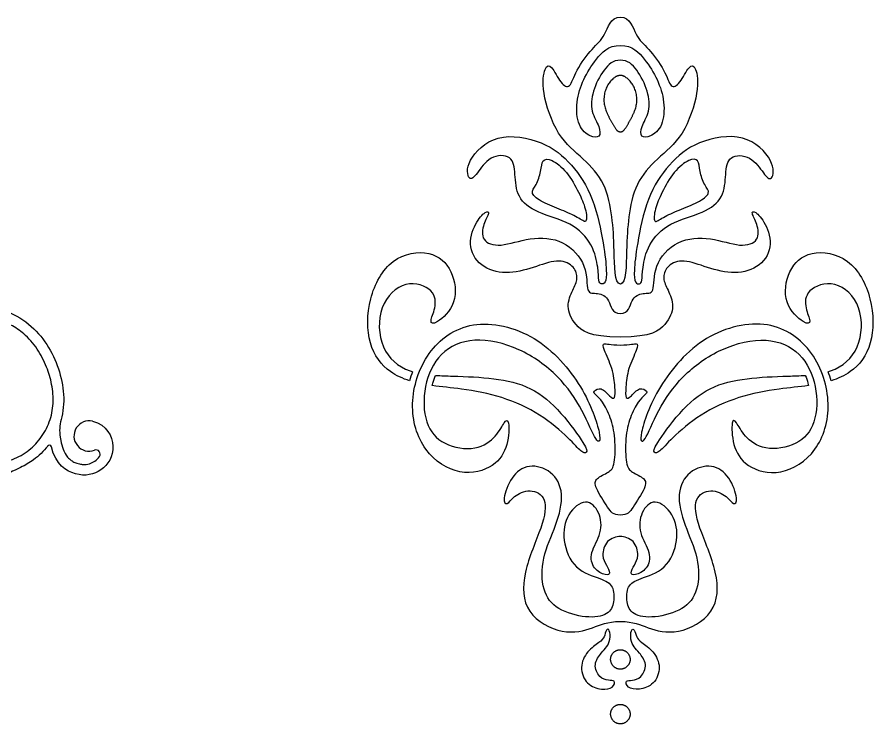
# Model space of a CAD drawing. Extents: x -103 to 101, y -110 to 99.
# Drawn here: x 77.66 to 101.1, y -46.09 to -26.75 of the extents above; entities that cross this region are included whole.
import ezdxf

# ---------------------------------------------------------------- set-up
doc = ezdxf.new("R2010")
doc.units = 0
doc.header["$MEASUREMENT"] = 0
doc.layers.add('LAYER_03', color=5, linetype='CONTINUOUS')

msp = doc.modelspace()

# ---------------------------------------------------------------- linework, layer by layer
at = {"layer": 'LAYER_03'}
msp.add_line((78.841, -38.242), (78.858, -38.338), dxfattribs=at)
for centre, radius, start, end in [((79.923, -38.056), 1.098, 164.6075, 189.7568), ((79.632, -38.214), 0.415, 76.6858, 290.7851), ((78.543, -38.525), 0.0577, 13.8792, 141.8687), ((79.82, -38.709), 0.115, 324.558, 110.7851), ((81.001, -46.095), 7.734, 114.7939, 119.6412)]:
    msp.add_arc(centre, radius, start, end, dxfattribs=at)
for points in [[(94.164, -34.057), (94.004, -34.057), (94.001, -33.032), (93.953, -32.249), (93.767, -31.283), (93.173, -30.621), (92.424, -30.051), (91.986, -28.727), (92.1, -28.089), (92.27, -28.033), (92.539, -28.6), (92.794, -28.727), (92.922, -28.231), (93.418, -27.565), (93.747, -27.321), (93.899, -26.754), (94.164, -26.754)], [(94.164, -26.754), (94.429, -26.754), (94.581, -27.321), (94.911, -27.565), (95.407, -28.231), (95.534, -28.727), (95.789, -28.6), (96.059, -28.033), (96.229, -28.089), (96.342, -28.727), (95.904, -30.051), (95.155, -30.621), (94.561, -31.283), (94.376, -32.249), (94.328, -33.032), (94.325, -34.057), (94.164, -34.057)], [(94.164, -27.934), (93.963, -27.934), (93.709, -28.15), (93.38, -28.799), (93.346, -29.351), (93.617, -29.771), (93.617, -30.054), (93.359, -30.054), (92.989, -29.758), (92.94, -29.068), (93.137, -28.452), (93.482, -27.909), (93.827, -27.527), (94.164, -27.527)], [(94.164, -27.527), (94.501, -27.527), (94.847, -27.909), (95.192, -28.452), (95.389, -29.068), (95.34, -29.758), (94.97, -30.054), (94.711, -30.054), (94.711, -29.771), (94.982, -29.351), (94.948, -28.799), (94.619, -28.15), (94.366, -27.934), (94.164, -27.934)], [(93.69, -32.928), (93.631, -32.583), (93.447, -31.664), (92.85, -30.759), (92.099, -30.131), (90.735, -29.886), (89.908, -30.713), (90.015, -31.28), (90.229, -31.066), (90.582, -30.53), (91.226, -30.514), (91.287, -31.035), (91.317, -31.694), (91.854, -32.123), (92.85, -32.353), (93.432, -32.981), (93.566, -33.645), (93.566, -34.001), (93.628, -34.062), (93.767, -34.047), (93.798, -33.732), (93.748, -33.273), (93.69, -32.928)], [(94.639, -32.928), (94.697, -32.583), (94.881, -31.664), (95.479, -30.759), (96.229, -30.131), (97.593, -29.886), (98.421, -30.713), (98.314, -31.28), (98.099, -31.066), (97.747, -30.53), (97.103, -30.514), (97.042, -31.035), (97.011, -31.694), (96.475, -32.123), (95.479, -32.353), (94.896, -32.981), (94.762, -33.645), (94.762, -34.001), (94.7, -34.062), (94.561, -34.047), (94.53, -33.732), (94.58, -33.273), (94.639, -32.928)], [(93.02, -31.543), (92.934, -31.37), (92.706, -30.961), (92.262, -30.615), (92.016, -30.64), (92.003, -30.961), (91.868, -31.367), (91.671, -31.565), (92.016, -31.824), (92.571, -32.033), (93.015, -32.231), (93.274, -32.44), (93.223, -31.996), (93.106, -31.716), (93.02, -31.543)], [(95.308, -31.543), (95.395, -31.37), (95.622, -30.961), (96.066, -30.615), (96.313, -30.64), (96.325, -30.961), (96.461, -31.367), (96.658, -31.565), (96.313, -31.824), (95.758, -32.033), (95.314, -32.231), (95.055, -32.44), (95.105, -31.996), (95.222, -31.716), (95.308, -31.543)], [(94.164, -35.507), (93.307, -35.507), (92.881, -35.156), (92.668, -34.666), (92.87, -34.197), (93.016, -33.911), (92.921, -33.58), (92.519, -33.355), (91.892, -33.568), (91.123, -33.805), (90.389, -33.651), (89.964, -33.06), (90.188, -32.362), (90.496, -32.042), (90.602, -32.09), (90.413, -32.397), (90.342, -32.882), (90.851, -33.071), (91.679, -32.764), (92.637, -32.811), (93.288, -33.557), (93.212, -34.365), (93.537, -34.27), (93.892, -34.442), (93.93, -34.863), (94.164, -34.863)], [(94.164, -34.863), (94.398, -34.863), (94.437, -34.442), (94.791, -34.27), (95.117, -34.365), (95.041, -33.557), (95.691, -32.811), (96.65, -32.764), (97.478, -33.071), (97.986, -32.882), (97.915, -32.397), (97.726, -32.09), (97.833, -32.042), (98.14, -32.362), (98.365, -33.06), (97.939, -33.651), (97.206, -33.805), (96.437, -33.568), (95.81, -33.355), (95.407, -33.58), (95.313, -33.911), (95.458, -34.197), (95.661, -34.666), (95.448, -35.156), (95.022, -35.507), (94.164, -35.507)], [(91.804, -35.548), (91.276, -35.228), (90.038, -34.96), (88.812, -35.859), (88.334, -37.353), (88.736, -38.693), (89.789, -39.344), (90.765, -39.076), (91.11, -38.463), (91.129, -37.736), (90.995, -37.793), (90.804, -38.215), (90.248, -38.636), (89.291, -38.483), (88.793, -37.908), (88.755, -36.836), (89.195, -35.898), (90.114, -35.476), (91.427, -35.771), (92.509, -36.558), (93.159, -37.525), (93.523, -38.463), (93.691, -38.329), (93.209, -36.883), (92.333, -35.869), (91.804, -35.548)], [(96.524, -35.548), (97.052, -35.228), (98.291, -34.96), (99.516, -35.859), (99.995, -37.353), (99.593, -38.693), (98.54, -39.344), (97.563, -39.076), (97.218, -38.463), (97.199, -37.736), (97.333, -37.793), (97.525, -38.215), (98.08, -38.636), (99.037, -38.483), (99.535, -37.908), (99.573, -36.836), (99.133, -35.898), (98.214, -35.476), (96.902, -35.771), (95.819, -36.558), (95.17, -37.525), (94.806, -38.463), (94.637, -38.329), (95.12, -36.883), (95.996, -35.869), (96.524, -35.548)], [(94.164, -40.378), (93.965, -40.378), (93.857, -40.227), (93.443, -39.583), (93.474, -39.371), (93.868, -39.204), (94.02, -39.037), (94.035, -38.249), (93.906, -37.705), (93.672, -37.244), (93.477, -37.07), (93.401, -37.005), (93.64, -36.853), (93.879, -37.146), (94.031, -37.233), (94.02, -36.896), (93.967, -36.372), (93.683, -35.81), (93.681, -35.639), (93.88, -35.725), (94.164, -35.725)], [(94.164, -35.725), (94.448, -35.725), (94.648, -35.639), (94.646, -35.81), (94.361, -36.372), (94.309, -36.896), (94.298, -37.233), (94.45, -37.146), (94.689, -36.853), (94.928, -37.005), (94.851, -37.07), (94.656, -37.244), (94.423, -37.705), (94.293, -38.249), (94.309, -39.037), (94.46, -39.204), (94.855, -39.371), (94.885, -39.583), (94.471, -40.227), (94.364, -40.378), (94.164, -40.378)], [(88.48, -36.455), (88.449, -36.536), (88.422, -36.619), (88.4, -36.704)], [(99.929, -36.704), (99.906, -36.619), (99.879, -36.536), (99.849, -36.455)], [(94.164, -40.965), (94.057, -40.965), (93.76, -41.047), (93.645, -41.514), (93.785, -41.743), (93.906, -41.985), (93.791, -42.039), (93.412, -41.871), (93.309, -41.415), (93.677, -40.87), (93.618, -40.281), (93.236, -39.884), (92.691, -40.325), (92.544, -41.047), (92.897, -41.901), (93.677, -42.121), (93.986, -42.298), (94.001, -42.769), (93.869, -43.114), (93.251, -43.217), (92.411, -42.975), (92.014, -42.475), (91.999, -41.547), (92.426, -40.649), (92.647, -39.766), (92.308, -39.147), (91.645, -38.956), (91.16, -39.309), (90.924, -40.001), (91.071, -40.119), (91.219, -39.869), (91.69, -39.633), (92.176, -39.884), (92.072, -40.634), (91.454, -41.974), (91.513, -43.098), (92.617, -43.687), (93.456, -43.466), (93.795, -43.289), (94.164, -43.289)], [(94.164, -43.289), (94.533, -43.289), (94.872, -43.466), (95.711, -43.687), (96.815, -43.098), (96.874, -41.974), (96.256, -40.634), (96.153, -39.884), (96.639, -39.633), (97.11, -39.869), (97.257, -40.119), (97.404, -40.001), (97.169, -39.309), (96.683, -38.956), (96.02, -39.147), (95.682, -39.766), (95.903, -40.649), (96.33, -41.547), (96.315, -42.475), (95.917, -42.975), (95.078, -43.217), (94.459, -43.114), (94.327, -42.769), (94.342, -42.298), (94.651, -42.121), (95.432, -41.901), (95.785, -41.047), (95.638, -40.325), (95.093, -39.884), (94.71, -40.281), (94.651, -40.87), (95.019, -41.415), (94.916, -41.871), (94.538, -42.039), (94.423, -41.985), (94.544, -41.743), (94.684, -41.514), (94.568, -41.047), (94.272, -40.965), (94.164, -40.965)], [(93.642, -44.156), (93.577, -44.233), (93.408, -44.455), (93.588, -44.842), (93.848, -44.916), (94.035, -44.882), (93.988, -45.109), (93.662, -45.169), (93.228, -45.029), (93.035, -44.535), (93.248, -44.089), (93.615, -43.842), (93.729, -43.729), (93.775, -43.482), (93.875, -43.495), (93.895, -43.788), (93.795, -43.995), (93.706, -44.08), (93.642, -44.156)], [(94.687, -44.156), (94.751, -44.233), (94.92, -44.455), (94.74, -44.842), (94.48, -44.916), (94.293, -44.882), (94.34, -45.109), (94.667, -45.169), (95.1, -45.029), (95.294, -44.535), (95.08, -44.089), (94.714, -43.842), (94.6, -43.729), (94.553, -43.482), (94.453, -43.495), (94.433, -43.788), (94.533, -43.995), (94.622, -44.08), (94.687, -44.156)]]:
    msp.add_open_spline(points, degree=3, dxfattribs=at)
for points, weights in [([(94.282, -28.382), (94.164, -28.313), (94.047, -28.382)], [1, 0.895526451066, 1]), ([(94.047, -28.382), (93.51, -28.696), (93.777, -29.327)], [1, 0.70710678582, 1]), ([(94.552, -29.327), (94.819, -28.696), (94.282, -28.382)], [0.999999860338, 0.707106855651, 1]), ([(93.777, -29.327), (93.889, -29.594), (94.047, -29.825)], [0.999999997228, 0.99418621428, 0.999999997228]), ([(94.281, -29.825), (94.439, -29.594), (94.552, -29.327)], [1, 0.99418621428, 0.999999994456])]:
    msp.add_rational_spline(points, weights, degree=2, dxfattribs=at)
for points, weights, knots in [([(94.047, -29.825), (94.092, -29.891), (94.164, -29.891), (94.236, -29.891), (94.281, -29.825)], [0.999999953166, 0.901781481965, 1, 0.901781458548, 1], [16.2417879, 16.2417879, 16.2417879, 16.3031059, 16.3031059, 16.3644239, 16.3644239, 16.3644239]), ([(94.403, -44.445), (94.521, -44.206), (94.282, -44.088), (94.043, -43.971), (93.925, -44.209), (93.808, -44.448), (94.047, -44.566), (94.286, -44.683), (94.403, -44.445)], [1, 0.707106781187, 1, 0.707106781187, 1, 0.707106781187, 1, 0.707106781187, 1], [0, 0, 0, 0.1914862, 0.1914862, 0.3829724, 0.3829724, 0.5744585, 0.5744585, 0.7659447, 0.7659447, 0.7659447]), ([(94.403, -45.941), (94.521, -45.702), (94.282, -45.584), (94.043, -45.467), (93.925, -45.705), (93.808, -45.944), (94.047, -46.062), (94.286, -46.179), (94.403, -45.941)], [1, 0.707106781187, 1, 0.707106781187, 1, 0.707106781187, 1, 0.707106781187, 1], [0, 0, 0, 0.1914862, 0.1914862, 0.3829724, 0.3829724, 0.5744585, 0.5744585, 0.7659447, 0.7659447, 0.7659447])]:
    msp.add_rational_spline(points, weights, degree=2, knots=knots, dxfattribs=at)
for points, knots in [([(88.4, -36.704), (88.21, -36.643), (87.743, -36.43), (87.229, -35.759), (87.23, -34.438), (87.865, -33.272), (89.014, -33.101), (89.602, -33.651), (89.734, -34.61), (89.082, -35.193), (88.928, -35.107), (89.117, -34.73), (89.117, -34.215), (88.294, -33.89), (87.505, -34.627), (87.572, -35.87), (88.092, -36.33), (88.457, -36.448), (88.48, -36.455)], [36.88748, 36.88748, 36.88748, 36.88748, 37.173248, 37.640193, 38.107138, 38.574082, 39.041027, 39.507972, 39.974916, 40.441861, 40.908806, 41.375751, 41.842695, 42.30964, 42.776585, 43.243529, 43.710474, 43.74108, 43.74108, 43.74108, 43.74108]), ([(99.849, -36.455), (99.871, -36.448), (100.237, -36.33), (100.756, -35.87), (100.824, -34.627), (100.035, -33.89), (99.212, -34.215), (99.212, -34.73), (99.401, -35.107), (99.246, -35.193), (98.595, -34.61), (98.726, -33.651), (99.315, -33.101), (100.464, -33.272), (101.098, -34.438), (101.099, -35.759), (100.586, -36.43), (100.119, -36.643), (99.929, -36.704)], [43.678205, 43.678205, 43.678205, 43.678205, 43.708811, 44.175756, 44.642701, 45.109645, 45.57659, 46.043535, 46.51048, 46.977424, 47.444369, 47.911314, 48.378258, 48.845203, 49.312148, 49.779093, 50.246037, 50.531805, 50.531805, 50.531805, 50.531805]), ([(73.398, -36.989), (73.865, -36.18), (74.746, -35.067), (76.377, -34.422), (78.038, -34.97), (78.868, -36.26), (78.994, -37.26), (78.871, -37.741), (78.865, -37.765)], [1089.933001, 1089.933001, 1089.933001, 1089.933001, 1090.61005, 1091.405643, 1092.201236, 1092.996828, 1093.792421, 1093.834413, 1093.834413, 1093.834413, 1093.834413]), ([(77.26, -37.632), (77.28, -37.583), (77.316, -37.444), (77.308, -37.205), (77.196, -36.943), (76.99, -36.724), (76.693, -36.595), (76.348, -36.59), (76.063, -36.686), (75.871, -36.835), (75.707, -37.035), (75.598, -37.287), (75.549, -37.562), (75.548, -37.851), (75.631, -38.208), (75.864, -38.582), (76.222, -38.85), (76.688, -38.999), (77.21, -38.977), (77.639, -38.827), (78.009, -38.6), (78.315, -38.292), (78.523, -37.913), (78.619, -37.582), (78.662, -37.237), (78.626, -36.81), (78.474, -36.303), (78.229, -35.823), (77.89, -35.43), (77.45, -35.131), (77.102, -35.002), (76.881, -34.956), (76.857, -34.952)], [1108.854259, 1108.854259, 1108.854259, 1108.854259, 1108.937182, 1109.075985, 1109.221526, 1109.374925, 1109.53543, 1109.717527, 1109.904326, 1109.995761, 1110.093214, 1110.305892, 1110.416842, 1110.528481, 1110.753555, 1110.982389, 1111.204907, 1111.440337, 1111.735137, 1112.007645, 1112.143317, 1112.408738, 1112.678713, 1112.811264, 1112.944176, 1113.218885, 1113.475008, 1113.766349, 1114.055602, 1114.276405, 1114.591051, 1114.62843, 1114.62843, 1114.62843, 1114.62843]), ([(89.106, -36.554), (89.261, -36.565), (89.825, -36.582), (90.714, -36.616), (91.739, -36.839), (92.287, -37.313), (92.54, -37.595), (92.793, -37.878), (93.257, -38.533), (93.257, -38.679), (93.111, -38.687), (92.8, -38.306), (91.997, -37.605), (90.939, -37.12), (89.895, -36.921), (89.274, -36.871), (89.017, -36.835)], [33.330697, 33.330697, 33.330697, 33.330697, 33.51038, 33.977325, 34.44427, 34.911215, 34.911215, 34.911215, 35.378159, 35.845104, 36.312049, 36.778993, 37.245938, 37.712883, 38.179828, 38.534069, 38.534069, 38.534069, 38.534069]), ([(89.017, -36.835), (89.022, -36.813), (89.046, -36.718), (89.077, -36.624), (89.106, -36.554)], [38.5340685, 38.5340685, 38.5340685, 38.5340685, 38.56523, 38.6694582, 38.6694582, 38.6694582, 38.6694582]), ([(99.312, -36.835), (99.054, -36.871), (98.433, -36.921), (97.39, -37.12), (96.331, -37.605), (95.528, -38.306), (95.217, -38.687), (95.071, -38.679), (95.071, -38.533), (95.535, -37.878), (95.788, -37.595), (96.041, -37.313), (96.59, -36.839), (97.614, -36.616), (98.504, -36.582), (99.068, -36.565), (99.222, -36.554)], [41.017219, 41.017219, 41.017219, 41.017219, 41.37146, 41.838404, 42.305349, 42.772294, 43.239238, 43.706183, 44.173128, 44.640073, 44.640073, 44.640073, 45.107017, 45.573962, 46.040907, 46.22059, 46.22059, 46.22059, 46.22059]), ([(99.222, -36.554), (99.251, -36.624), (99.283, -36.718), (99.307, -36.813), (99.312, -36.835)], [40.8818289, 40.8818289, 40.8818289, 40.8818289, 40.9860572, 41.0172186, 41.0172186, 41.0172186, 41.0172186]), ([(79.727, -37.81), (80.126, -37.905), (80.425, -38.59), (79.998, -39.218), (79.312, -39.373), (78.72, -38.998), (78.599, -38.511)], [1095.871589, 1095.871589, 1095.871589, 1095.871589, 1096.369173, 1096.929738, 1097.490302, 1098.008943, 1098.008943, 1098.008943, 1098.008943]), ([(78.858, -38.338), (78.872, -38.418), (78.906, -38.556), (78.988, -38.727), (79.084, -38.841), (79.187, -38.915), (79.283, -38.957), (79.378, -38.983), (79.493, -39), (79.641, -38.985), (79.794, -38.905), (79.878, -38.826), (79.914, -38.776)], [1094.1353495, 1094.1353495, 1094.1353495, 1094.1353495, 1094.2626329, 1094.3570324, 1094.4302426, 1094.4934647, 1094.5541041, 1094.5937066, 1094.6463013, 1094.7354197, 1094.8228488, 1094.9130211, 1094.9130211, 1094.9130211, 1094.9130211]), ([(78.498, -38.489), (78.387, -38.631), (78.159, -38.855), (77.883, -39.016), (77.758, -39.074)], [1098.0759579, 1098.0759579, 1098.0759579, 1098.0759579, 1098.3742109, 1098.6013021, 1098.6013021, 1098.6013021, 1098.6013021])]:
    msp.add_open_spline(points, degree=3, knots=knots, dxfattribs=at)

doc.saveas('drawing.dxf')
